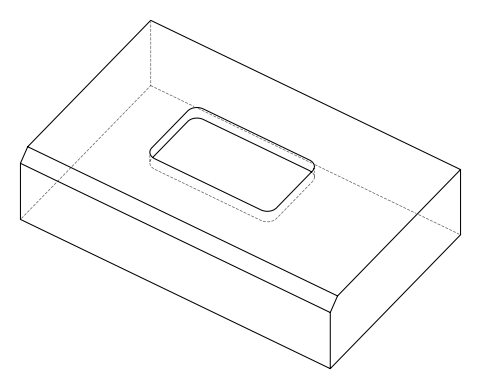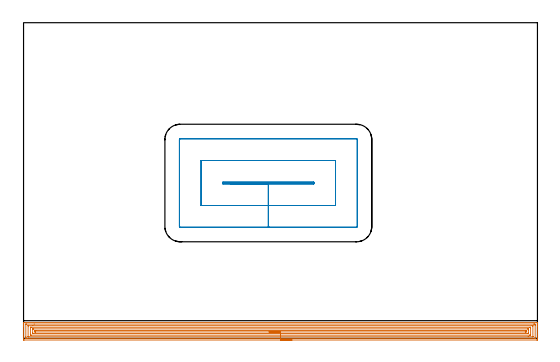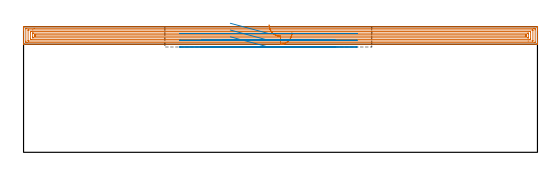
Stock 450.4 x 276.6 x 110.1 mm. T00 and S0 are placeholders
(PLAN: 2 operations, 1 tool changes, 28.2 min)
(1 AREA_MILL | FG_CHAMFER_SURFACE | UGT0205_001 | 21.87 min | 53378 mm3)
(2 MILL_RECTANGULAR_POCKET | POCKET_RECTANGULAR_STRAIGHT | UGT0201_109 | Follow Part, ap 6.35, ae 75% | 6.32 min | 329724 mm3)
(TOOL UGT0205_001 | Chamfer Mill 20 x 3 x 45 deg. | D20 FL50 Z2)
(TOOL UGT0201_109 | End Mill 25.4 mm | D25.4 FL25 Z2)
(OP 1 AREA_MILL)
G17 G21 G94 G90
T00 M6
G54
G17 G0 G90 X235.2 Y-1.5 S1061 M3
G43 Z120.1 H0
Z104.7
G94 G1 X235.162 Z103.828 F250.
X235.048 Z102.964
X234.859 Z102.112
X234.597 Z101.28
X234.263 Z100.474
X233.86 Z99.7
X233.392 Z98.964
X232.86 Z98.272
X232.271 Z97.629
X231.628 Z97.04
X230.936 Z96.509
X230.2 Z96.04
X229.426 Z95.637
X228.62 Z95.303
X227.788 Z95.041
X226.937 Z94.852
X226.072 Z94.738
X225.2 Z94.7
X0.613
X0.041 Y-1.494 Z94.704
X0.008 Y-1.492 Z94.706
X0. Y-0.923 Z95.274
Y10.652 Z106.846
Y11.21 Z107.407
Y11.542 Z107.739
Y12.101 Z108.297
Y12.433 Z108.628
Y13.097 Z109.296
Y13.47 Z109.669
X0.007 Y13.853 Z110.044
X0.01 Y13.897 Z110.088
X0.167 Y13.9 Z110.1
X450.234
X450.39 Y13.897 Z110.088
X450.393 Y13.853 Z110.044
X450.4 Y13.47 Z109.669
Y13.097 Z109.296
Y12.433 Z108.628
Y11.21 Z107.407
Y10.652 Z106.846
Y-0.644 Z95.553
X450.398 Y-0.923 Z95.274
X450.393 Y-1.492 Z94.706
X450.359 Y-1.494 Z94.704
X449.787 Y-1.5 Z94.7
X225.2
Y-0.086 Z96.114
X3.292
X2.448 Y-0.082 Z96.118
X2.399 Y-0.079 Z96.121
X2.01 Y-0.033 Z96.167
X2.003 Y0.362 Z96.562
X2.001 Y0.857 Z97.057
X2. Y1.255 Z97.455
X2.001 Y11.939 Z108.139
X2.008 Y12.433 Z108.633
X2.01 Y12.476 Z108.676
X2.187 Y12.482 Z108.682
X2.293 Y12.485 Z108.685
X9.347 Y12.486 Z108.686
X447.108
X447.952 Y12.482 Z108.682
X448.001 Y12.479 Z108.679
X448.39 Y12.433 Z108.633
X448.397 Y12.038 Z108.238
X448.399 Y11.542 Z107.742
X448.4 Y11.145 Z107.345
X448.399 Y0.461 Z96.661
X448.392 Y-0.033 Z96.167
X448.39 Y-0.076 Z96.124
X448.213 Y-0.082 Z96.118
X448.107 Y-0.085 Z96.115
X225.2 Y-0.086 Z96.114
Y1.328 Z97.528
X4.605 Y1.329 Z97.529
X4.185 Y1.332 Z97.532
X4.047 Y1.335 Z97.535
X4.01 Y1.347 Z97.547
X4.005 Y1.441 Z97.641
X4.001 Y1.564 Z97.764
Y10.836 Z107.036
X4.007 Y11.02 Z107.22
X4.011 Y11.065 Z107.265
X4.028 Y11.068 Z107.268
X4.08 Y11.07 Z107.27
X8.1 Y11.071 Z107.271
X445.795
X446.215 Y11.068 Z107.268
X446.353 Y11.065 Z107.265
X446.39 Y11.053 Z107.253
X446.395 Y10.959 Z107.159
X446.399 Y10.836 Z107.036
X446.4 Y1.564 Z97.764
X446.393 Y1.379 Z97.579
X446.389 Y1.335 Z97.535
X446.372 Y1.332 Z97.532
X446.32 Y1.329 Z97.529
X442.297 Y1.328 Z97.528
X225.2
Y2.743 Z98.943
X6.759
X6.06 Y2.748 Z98.948
X6.021 Y2.749 Z98.949
X6.01 Y2.754 Z98.954
X6.007 Y2.777 Z98.977
X6.003 Y2.879 Z99.079
X6.001 Y3.086 Z99.286
X6. Y3.5 Z99.7
X6.001 Y9.302 Z105.502
X6.003 Y9.517 Z105.717
X6.008 Y9.624 Z105.824
X6.01 Y9.647 Z105.847
X6.026 Y9.65 Z105.85
X6.08 Y9.653 Z105.853
X6.864 Y9.657 Z105.857
X6.969
X443.641
X444.34 Y9.652 Z105.852
X444.379 Y9.65 Z105.85
X444.39 Y9.646 Z105.846
X444.393 Y9.623 Z105.823
X444.397 Y9.52 Z105.72
X444.399 Y9.314 Z105.514
X444.4 Y8.9 Z105.1
X444.399 Y3.098 Z99.298
X444.397 Y2.883 Z99.083
X444.392 Y2.775 Z98.975
X444.39 Y2.753 Z98.953
X444.374 Y2.75 Z98.95
X444.32 Y2.747 Z98.947
X443.536 Y2.743 Z98.943
X443.431
X225.2
Y4.157 Z100.357
X8.65
X8.017 Y4.16 Z100.36
X8.014 Y4.162 Z100.362
X8.005 Y4.172 Z100.372
X8.002 Y4.419 Z100.619
X8. Y5.067 Z101.267
Y7.738 Z103.938
X8.001 Y7.981 Z104.181
X8.004 Y8.143 Z104.343
X8.009 Y8.223 Z104.423
X8.011 Y8.236 Z104.436
X8.049 Y8.238 Z104.438
X8.124 Y8.241 Z104.441
X8.387 Y8.243 Z104.443
X8.65
X441.75
X442.383 Y8.24 Z104.44
X442.386 Y8.237 Z104.437
X442.396 Y8.228 Z104.428
X442.398 Y7.981 Z104.181
X442.4 Y7.333 Z103.533
Y7.09 Z103.29
Y4.662 Z100.862
X442.399 Y4.419 Z100.619
X442.396 Y4.257 Z100.457
X442.391 Y4.177 Z100.377
X442.388 Y4.164 Z100.364
X442.351 Y4.161 Z100.361
X442.276 Y4.159 Z100.359
X442.013 Y4.157 Z100.357
X441.75
X225.2
Y5.571 Z101.771
X10.436 Y5.572 Z101.772
X10.172 Y5.573 Z101.773
X10.063 Y5.576 Z101.776
X10.016 Y5.578 Z101.778
X10.01 Y5.603 Z101.803
X10.003 Y5.741 Z101.941
X10.001 Y6.2 Z102.4
X10.002 Y6.632 Z102.832
X10.009 Y6.779 Z102.979
X10.012 Y6.822 Z103.022
X10.043 Y6.824 Z103.024
X10.121 Y6.826 Z103.026
X10.436 Y6.828 Z103.028
X10.698 Y6.829 Z103.029
X439.964 Y6.828 Z103.028
X440.228 Y6.827 Z103.027
X440.337 Y6.824 Z103.024
X440.384 Y6.822 Z103.022
X440.39 Y6.797 Z102.997
X440.397 Y6.659 Z102.859
X440.399 Y6.2 Z102.4
X440.398 Y5.768 Z101.968
X440.391 Y5.621 Z101.821
X440.388 Y5.578 Z101.778
X440.357 Y5.576 Z101.776
X440.279 Y5.574 Z101.774
X439.964 Y5.572 Z101.772
X439.702 Y5.571 Z101.771
X225.2
X224.328 Z101.809
X223.464 Z101.923
X222.612 Z102.112
X221.78 Z102.374
X220.974 Z102.708
X220.2 Z103.111
X219.464 Z103.58
X218.772 Z104.111
X218.129 Z104.7
X217.54 Z105.343
X217.009 Z106.035
X216.54 Z106.771
X216.137 Z107.545
X215.803 Z108.351
X215.541 Z109.183
X215.352 Z110.035
X215.238 Z110.9
X215.2 Z111.771
G0 Z120.1
M5
M2
(OP 2 MILL_RECTANGULAR_POCKET)
G17 G21 G94 G90
T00 M6
G54
G17 G0 G90 X181.21 Y135.4 S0 M3
G43 Z120.1 H0
Z113.1
G94 G1 X214.55 Z104.167 F250.
X254.4 F500.
Y136.8
X174.7
Y135.4
X214.55
Y116.35
X273.45
Y155.85
X155.65
Y116.35
X214.55
Y97.3
X291.8
G3 X292.5 Y98. R0.7
G1 Y174.2
G3 X291.8 Y174.9 R0.7
G1 X137.3
G3 X136.6 Y174.2 R0.7
G1 Y98.
G3 X137.3 Y97.3 R0.7
G1 X214.55
X215.55
G0 X181.21 Y135.4 Z107.167
G1 X214.55 Z98.233 F250.
X254.4 F500.
Y136.8
X174.7
Y135.4
X214.55
Y116.35
X273.45
Y155.85
X155.65
Y116.35
X214.55
Y97.3
X291.8
G3 X292.5 Y98. R0.7
G1 Y174.2
G3 X291.8 Y174.9 R0.7
G1 X137.3
G3 X136.6 Y174.2 R0.7
G1 Y98.
G3 X137.3 Y97.3 R0.7
G1 X214.55
X215.55
G0 X181.21 Y135.4 Z101.233
G1 X214.55 Z92.3 F250.
X254.4 F500.
Y136.8
X174.7
Y135.4
X214.55
Y116.35
X273.45
Y155.85
X155.65
Y116.35
X214.55
Y97.3
X291.8
G3 X292.5 Y98. R0.7
G1 Y174.2
G3 X291.8 Y174.9 R0.7
G1 X137.3
G3 X136.6 Y174.2 R0.7
G1 Y98.
G3 X137.3 Y97.3 R0.7
G1 X214.55
X215.55
G0 Z120.1
M5
M2
